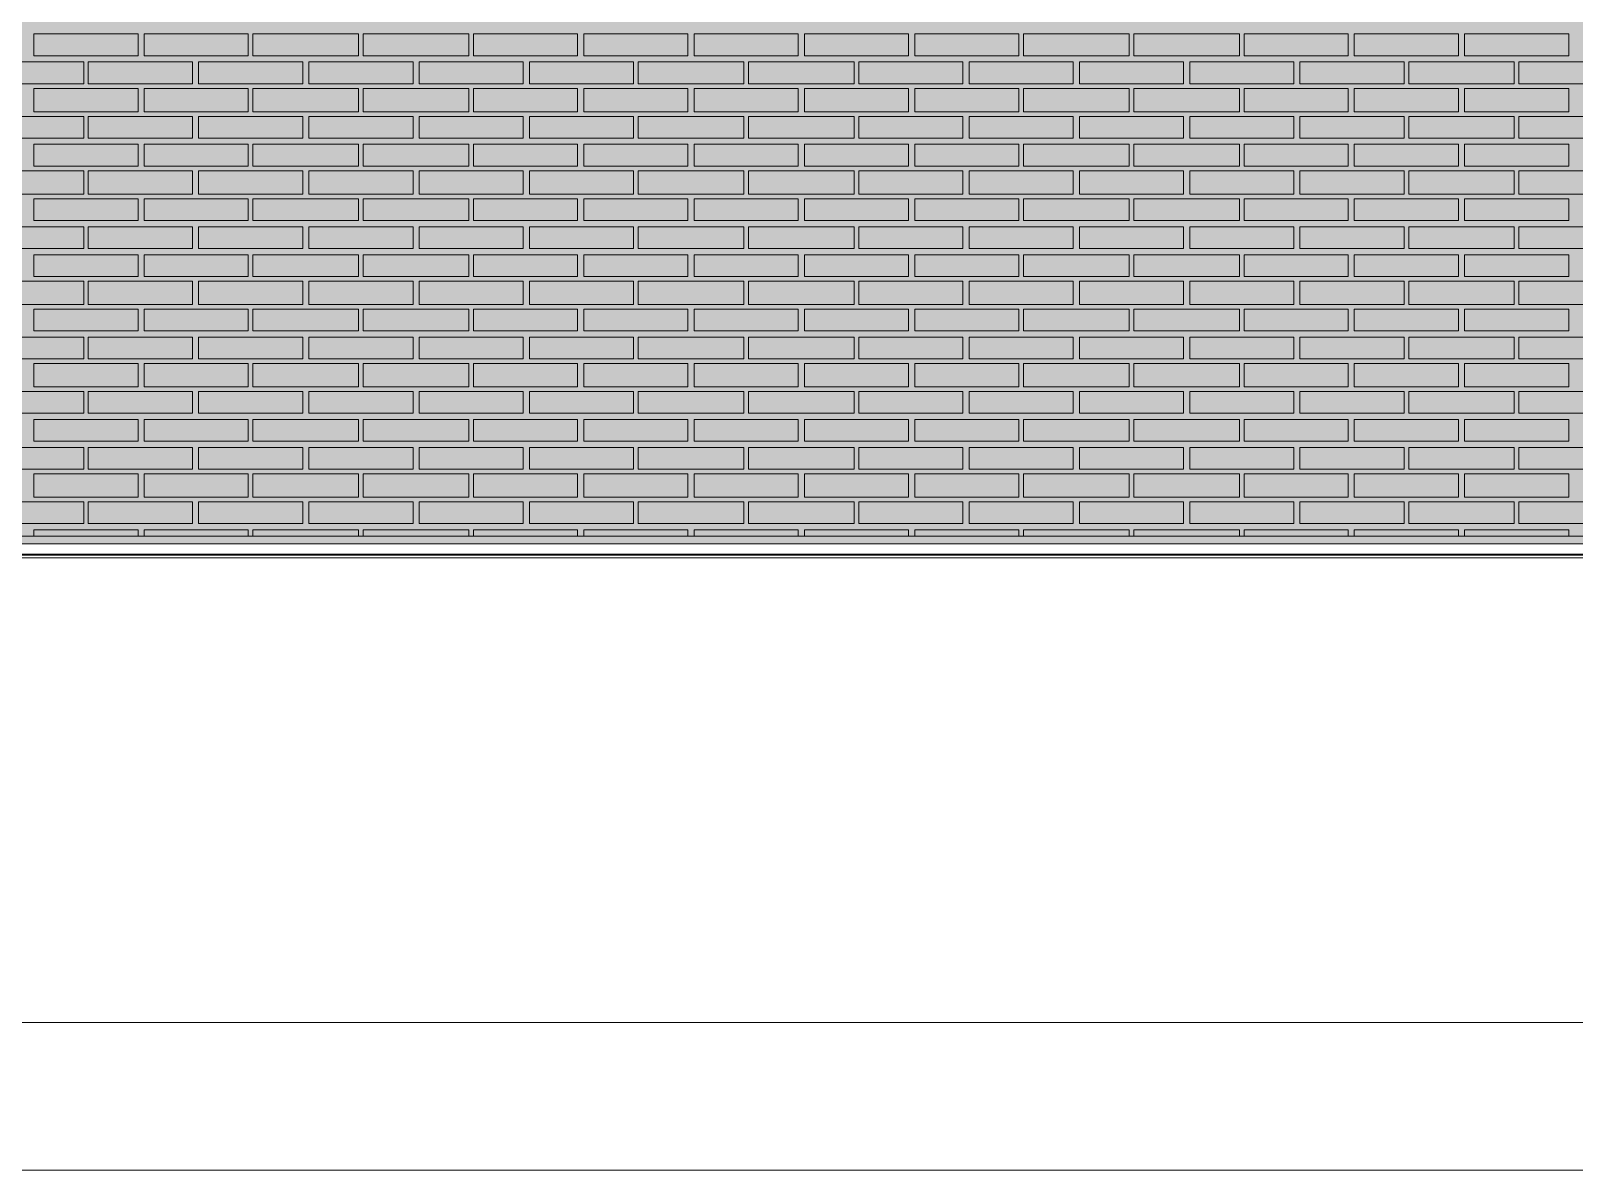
# Model space of a CAD drawing. Header units: millimetres. Extents: x -28928 to 100580, y -22867 to 36490.
# Drawn here: x 6767 to 10970, y -6439 to -3338 of the extents above; entities that cross this region are included whole.
import ezdxf

# ---------------------------------------------------------------- set-up
doc = ezdxf.new("R2010")
doc.units = ezdxf.units.MM
doc.layers.add('PDF _Геометрия', color=7, linetype='Continuous', true_color=0x8f8e8d)
doc.layers.add('PDF _Сплошная заливка', color=7, linetype='Continuous', true_color=0xffffff)

msp = doc.modelspace()

# ---------------------------------------------------------------- hatches: boundary and pattern name
at = {"layer": 'PDF _Сплошная заливка', "true_color": 0xdcd6cf, "transparency": 33554559}
msp.add_hatch(color=254, dxfattribs=at).paths.add_polyline_path([(29465.3, 1544.1), (29486.4, 1544.1), (29486.4, 9028.4), (4952.2, 9028.4), (4952.2, -4713.2), (29465.3, -4713.2)])
at = {"layer": 'PDF _Сплошная заливка', "true_color": 0xa48f7a, "transparency": 33554559}
h = msp.add_hatch(color=252, dxfattribs=at)
h.paths.add_polyline_path([(-7486.3, -4734.3), (-7486.3, -4713.2), (-9576.3, -4713.2), (-9576.3, -4734.3)])
h.paths.add_polyline_path([(-7168.9, -4713.2), (-7168.9, -4734.3), (45263, -4734.3), (45263, -4713.2)])

# ---------------------------------------------------------------- linework, layer by layer
at = {"layer": 'PDF _Геометрия', "color": 7, "lineweight": 9}
for points in [[(45263, -4713.2), (-7168.9, -4713.2), (4931.1, -4713.2), (-7168.9, -4713.2), (4931.1, -4713.2), (4931.1, 9028.4), (4931.1, -4764)], [(4952.2, -4764), (4952.2, 9028.4), (4952.2, -4713.2), (29465.3, -4713.2), (4952.2, -4713.2), (29465.3, -4713.2), (29465.3, 1531.4), (29465.3, -4764)], [(-7168.9, -4734.3), (45263, -4734.3), (45263, -4713.2), (29486.4, -4713.2), (29486.4, -5491.6), (29486.4, -5610.1)], [(-23144.3, -4772.4), (84689.5, -4772.4)], [(82087.6, -6037.4), (56081.1, -6037.4), (29799.5, -6037.4), (29351.1, -6037.4), (5066.4, -6037.4), (4816.8, -6037.4), (-21587.4, -6037.4)], [(82417.6, -6439.3), (-21938.6, -6439.3)]]:
    msp.add_lwpolyline(points, dxfattribs=at)
at = {"layer": 'PDF _Геометрия', "lineweight": 9}
for points in [[(7059.1, -3405.9), (6915.3, -3405.9), (6775.7, -3405.9), (6775.7, -3346.6), (6915.3, -3346.6), (7059.1, -3346.6)], [(7359.5, -3405.9), (7215.7, -3405.9), (7076.1, -3405.9), (7076.1, -3346.6), (7215.7, -3346.6), (7359.5, -3346.6)], [(7659.9, -3405.9), (7516.1, -3405.9), (7372.2, -3405.9), (7372.2, -3346.6), (7516.1, -3346.6), (7659.9, -3346.6)], [(7960.3, -3405.9), (7816.4, -3405.9), (7672.6, -3405.9), (7672.6, -3346.6), (7816.4, -3346.6), (7960.3, -3346.6)], [(8256.4, -3405.9), (8116.8, -3405.9), (7973, -3405.9), (7973, -3346.6), (8116.8, -3346.6), (8256.4, -3346.6)], [(8556.8, -3405.9), (8417.2, -3405.9), (8273.4, -3405.9), (8273.4, -3346.6), (8417.2, -3346.6), (8556.8, -3346.6)], [(8857.2, -3405.9), (8713.4, -3405.9), (8573.7, -3405.9), (8573.7, -3346.6), (8713.4, -3346.6), (8857.2, -3346.6)], [(9157.6, -3405.9), (9013.7, -3405.9), (8874.1, -3405.9), (8874.1, -3346.6), (9013.7, -3346.6), (9157.6, -3346.6)], [(9458, -3405.9), (9314.1, -3405.9), (9174.5, -3405.9), (9174.5, -3346.6), (9314.1, -3346.6), (9458, -3346.6)], [(9758.4, -3405.9), (9614.5, -3405.9), (9470.7, -3405.9), (9470.7, -3346.6), (9614.5, -3346.6), (9758.4, -3346.6)], [(10058.7, -3405.9), (9914.9, -3405.9), (9771.1, -3405.9), (9771.1, -3346.6), (9914.9, -3346.6), (10058.7, -3346.6)], [(10354.9, -3405.9), (10215.3, -3405.9), (10071.4, -3405.9), (10071.4, -3346.6), (10215.3, -3346.6), (10354.9, -3346.6)], [(10655.3, -3405.9), (10515.7, -3405.9), (10371.8, -3405.9), (10371.8, -3346.6), (10515.7, -3346.6), (10655.3, -3346.6)], [(10955.7, -3405.9), (10816.1, -3405.9), (10672.2, -3405.9), (10672.2, -3346.6), (10816.1, -3346.6), (10955.7, -3346.6)], [(6911.1, -3422.8), (6911.1, -3482), (6623.4, -3482), (6623.4, -3422.8)], [(7207.2, -3422.8), (7207.2, -3482), (6923.7, -3482), (6923.7, -3422.8)], [(7507.6, -3422.8), (7507.6, -3482), (7224.1, -3482), (7224.1, -3422.8)], [(7808, -3422.8), (7808, -3482), (7524.5, -3482), (7524.5, -3422.8)], [(8108.4, -3422.8), (8108.4, -3482), (7824.9, -3482), (7824.9, -3422.8)], [(8408.7, -3422.8), (8408.7, -3482), (8125.3, -3482), (8125.3, -3422.8)], [(8709.1, -3422.8), (8709.1, -3482), (8421.4, -3482), (8421.4, -3422.8)], [(9009.5, -3422.8), (9009.5, -3482), (8721.8, -3482), (8721.8, -3422.8)], [(9305.7, -3422.8), (9305.7, -3482), (9022.2, -3482), (9022.2, -3422.8)], [(9606.1, -3422.8), (9606.1, -3482), (9322.6, -3482), (9322.6, -3422.8)], [(9906.4, -3422.8), (9906.4, -3482), (9623, -3482), (9623, -3422.8)], [(10206.8, -3422.8), (10206.8, -3482), (9923.4, -3482), (9923.4, -3422.8)], [(10507.2, -3422.8), (10507.2, -3482), (10223.7, -3482), (10223.7, -3422.8)], [(10807.6, -3422.8), (10807.6, -3482), (10519.9, -3482), (10519.9, -3422.8)], [(11108, -3422.8), (11108, -3482), (10820.3, -3482), (10820.3, -3422.8)], [(7059.1, -3558.2), (6915.3, -3558.2), (6775.7, -3558.2), (6775.7, -3494.7), (6915.3, -3494.7), (7059.1, -3494.7)], [(7359.5, -3558.2), (7215.7, -3558.2), (7076.1, -3558.2), (7076.1, -3494.7), (7215.7, -3494.7), (7359.5, -3494.7)], [(7659.9, -3558.2), (7516.1, -3558.2), (7372.2, -3558.2), (7372.2, -3494.7), (7516.1, -3494.7), (7659.9, -3494.7)], [(7960.3, -3558.2), (7816.4, -3558.2), (7672.6, -3558.2), (7672.6, -3494.7), (7816.4, -3494.7), (7960.3, -3494.7)], [(8256.4, -3558.2), (8116.8, -3558.2), (7973, -3558.2), (7973, -3494.7), (8116.8, -3494.7), (8256.4, -3494.7)], [(8556.8, -3558.2), (8417.2, -3558.2), (8273.4, -3558.2), (8273.4, -3494.7), (8417.2, -3494.7), (8556.8, -3494.7)], [(8857.2, -3558.2), (8713.4, -3558.2), (8573.7, -3558.2), (8573.7, -3494.7), (8713.4, -3494.7), (8857.2, -3494.7)], [(9157.6, -3558.2), (9013.7, -3558.2), (8874.1, -3558.2), (8874.1, -3494.7), (9013.7, -3494.7), (9157.6, -3494.7)], [(9458, -3558.2), (9314.1, -3558.2), (9174.5, -3558.2), (9174.5, -3494.7), (9314.1, -3494.7), (9458, -3494.7)], [(9758.4, -3558.2), (9614.5, -3558.2), (9470.7, -3558.2), (9470.7, -3494.7), (9614.5, -3494.7), (9758.4, -3494.7)], [(10058.7, -3558.2), (9914.9, -3558.2), (9771.1, -3558.2), (9771.1, -3494.7), (9914.9, -3494.7), (10058.7, -3494.7)], [(10354.9, -3558.2), (10215.3, -3558.2), (10071.4, -3558.2), (10071.4, -3494.7), (10215.3, -3494.7), (10354.9, -3494.7)], [(10655.3, -3558.2), (10515.7, -3558.2), (10371.8, -3558.2), (10371.8, -3494.7), (10515.7, -3494.7), (10655.3, -3494.7)], [(10955.7, -3558.2), (10816.1, -3558.2), (10672.2, -3558.2), (10672.2, -3494.7), (10816.1, -3494.7), (10955.7, -3494.7)], [(6911.1, -3570.9), (6911.1, -3630.1), (6623.4, -3630.1), (6623.4, -3570.9)], [(7207.2, -3570.9), (7207.2, -3630.1), (6923.7, -3630.1), (6923.7, -3570.9)], [(7507.6, -3570.9), (7507.6, -3630.1), (7224.1, -3630.1), (7224.1, -3570.9)], [(7808, -3570.9), (7808, -3630.1), (7524.5, -3630.1), (7524.5, -3570.9)], [(8108.4, -3570.9), (8108.4, -3630.1), (7824.9, -3630.1), (7824.9, -3570.9)], [(8408.7, -3570.9), (8408.7, -3630.1), (8125.3, -3630.1), (8125.3, -3570.9)], [(8709.1, -3570.9), (8709.1, -3630.1), (8421.4, -3630.1), (8421.4, -3570.9)], [(9009.5, -3570.9), (9009.5, -3630.1), (8721.8, -3630.1), (8721.8, -3570.9)], [(9305.7, -3570.9), (9305.7, -3630.1), (9022.2, -3630.1), (9022.2, -3570.9)], [(9606.1, -3570.9), (9606.1, -3630.1), (9322.6, -3630.1), (9322.6, -3570.9)], [(9906.4, -3570.9), (9906.4, -3630.1), (9623, -3630.1), (9623, -3570.9)], [(10206.8, -3570.9), (10206.8, -3630.1), (9923.4, -3630.1), (9923.4, -3570.9)], [(10507.2, -3570.9), (10507.2, -3630.1), (10223.7, -3630.1), (10223.7, -3570.9)], [(10807.6, -3570.9), (10807.6, -3630.1), (10519.9, -3630.1), (10519.9, -3570.9)], [(11108, -3570.9), (11108, -3630.1), (10820.3, -3630.1), (10820.3, -3570.9)], [(7059.1, -3706.3), (6915.3, -3706.3), (6775.7, -3706.3), (6775.7, -3647), (6915.3, -3647), (7059.1, -3647)], [(7359.5, -3706.3), (7215.7, -3706.3), (7076.1, -3706.3), (7076.1, -3647), (7215.7, -3647), (7359.5, -3647)], [(7659.9, -3706.3), (7516.1, -3706.3), (7372.2, -3706.3), (7372.2, -3647), (7516.1, -3647), (7659.9, -3647)], [(7960.3, -3706.3), (7816.4, -3706.3), (7672.6, -3706.3), (7672.6, -3647), (7816.4, -3647), (7960.3, -3647)], [(8256.4, -3706.3), (8116.8, -3706.3), (7973, -3706.3), (7973, -3647), (8116.8, -3647), (8256.4, -3647)], [(8556.8, -3706.3), (8417.2, -3706.3), (8273.4, -3706.3), (8273.4, -3647), (8417.2, -3647), (8556.8, -3647)], [(8857.2, -3706.3), (8713.4, -3706.3), (8573.7, -3706.3), (8573.7, -3647), (8713.4, -3647), (8857.2, -3647)], [(9157.6, -3706.3), (9013.7, -3706.3), (8874.1, -3706.3), (8874.1, -3647), (9013.7, -3647), (9157.6, -3647)], [(9458, -3706.3), (9314.1, -3706.3), (9174.5, -3706.3), (9174.5, -3647), (9314.1, -3647), (9458, -3647)], [(9758.4, -3706.3), (9614.5, -3706.3), (9470.7, -3706.3), (9470.7, -3647), (9614.5, -3647), (9758.4, -3647)], [(10058.7, -3706.3), (9914.9, -3706.3), (9771.1, -3706.3), (9771.1, -3647), (9914.9, -3647), (10058.7, -3647)], [(10354.9, -3706.3), (10215.3, -3706.3), (10071.4, -3706.3), (10071.4, -3647), (10215.3, -3647), (10354.9, -3647)], [(10655.3, -3706.3), (10515.7, -3706.3), (10371.8, -3706.3), (10371.8, -3647), (10515.7, -3647), (10655.3, -3647)], [(10955.7, -3706.3), (10816.1, -3706.3), (10672.2, -3706.3), (10672.2, -3647), (10816.1, -3647), (10955.7, -3647)], [(6911.1, -3719), (6911.1, -3782.4), (6623.4, -3782.4), (6623.4, -3719)], [(7207.2, -3719), (7207.2, -3782.4), (6923.7, -3782.4), (6923.7, -3719)], [(7507.6, -3719), (7507.6, -3782.4), (7224.1, -3782.4), (7224.1, -3719)], [(7808, -3719), (7808, -3782.4), (7524.5, -3782.4), (7524.5, -3719)], [(8108.4, -3719), (8108.4, -3782.4), (7824.9, -3782.4), (7824.9, -3719)], [(8408.7, -3719), (8408.7, -3782.4), (8125.3, -3782.4), (8125.3, -3719)], [(8709.1, -3719), (8709.1, -3782.4), (8421.4, -3782.4), (8421.4, -3719)], [(9009.5, -3719), (9009.5, -3782.4), (8721.8, -3782.4), (8721.8, -3719)], [(9305.7, -3719), (9305.7, -3782.4), (9022.2, -3782.4), (9022.2, -3719)], [(9606.1, -3719), (9606.1, -3782.4), (9322.6, -3782.4), (9322.6, -3719)], [(9906.4, -3719), (9906.4, -3782.4), (9623, -3782.4), (9623, -3719)], [(10206.8, -3719), (10206.8, -3782.4), (9923.4, -3782.4), (9923.4, -3719)], [(10507.2, -3719), (10507.2, -3782.4), (10223.7, -3782.4), (10223.7, -3719)], [(10807.6, -3719), (10807.6, -3782.4), (10519.9, -3782.4), (10519.9, -3719)], [(11108, -3719), (11108, -3782.4), (10820.3, -3782.4), (10820.3, -3719)], [(7059.1, -3854.3), (6915.3, -3854.3), (6775.7, -3854.3), (6775.7, -3795.1), (6915.3, -3795.1), (7059.1, -3795.1)], [(7359.5, -3854.3), (7215.7, -3854.3), (7076.1, -3854.3), (7076.1, -3795.1), (7215.7, -3795.1), (7359.5, -3795.1)], [(7659.9, -3854.3), (7516.1, -3854.3), (7372.2, -3854.3), (7372.2, -3795.1), (7516.1, -3795.1), (7659.9, -3795.1)], [(7960.3, -3854.3), (7816.4, -3854.3), (7672.6, -3854.3), (7672.6, -3795.1), (7816.4, -3795.1), (7960.3, -3795.1)], [(8256.4, -3854.3), (8116.8, -3854.3), (7973, -3854.3), (7973, -3795.1), (8116.8, -3795.1), (8256.4, -3795.1)], [(8556.8, -3854.3), (8417.2, -3854.3), (8273.4, -3854.3), (8273.4, -3795.1), (8417.2, -3795.1), (8556.8, -3795.1)], [(8857.2, -3854.3), (8713.4, -3854.3), (8573.7, -3854.3), (8573.7, -3795.1), (8713.4, -3795.1), (8857.2, -3795.1)], [(9157.6, -3854.3), (9013.7, -3854.3), (8874.1, -3854.3), (8874.1, -3795.1), (9013.7, -3795.1), (9157.6, -3795.1)], [(9458, -3854.3), (9314.1, -3854.3), (9174.5, -3854.3), (9174.5, -3795.1), (9314.1, -3795.1), (9458, -3795.1)], [(9758.4, -3854.3), (9614.5, -3854.3), (9470.7, -3854.3), (9470.7, -3795.1), (9614.5, -3795.1), (9758.4, -3795.1)], [(10058.7, -3854.3), (9914.9, -3854.3), (9771.1, -3854.3), (9771.1, -3795.1), (9914.9, -3795.1), (10058.7, -3795.1)], [(10354.9, -3854.3), (10215.3, -3854.3), (10071.4, -3854.3), (10071.4, -3795.1), (10215.3, -3795.1), (10354.9, -3795.1)], [(10655.3, -3854.3), (10515.7, -3854.3), (10371.8, -3854.3), (10371.8, -3795.1), (10515.7, -3795.1), (10655.3, -3795.1)], [(10955.7, -3854.3), (10816.1, -3854.3), (10672.2, -3854.3), (10672.2, -3795.1), (10816.1, -3795.1), (10955.7, -3795.1)], [(6911.1, -3871.3), (6911.1, -3930.5), (6623.4, -3930.5), (6623.4, -3871.3)], [(7207.2, -3871.3), (7207.2, -3930.5), (6923.7, -3930.5), (6923.7, -3871.3)], [(7507.6, -3871.3), (7507.6, -3930.5), (7224.1, -3930.5), (7224.1, -3871.3)], [(7808, -3871.3), (7808, -3930.5), (7524.5, -3930.5), (7524.5, -3871.3)], [(8108.4, -3871.3), (8108.4, -3930.5), (7824.9, -3930.5), (7824.9, -3871.3)], [(8408.7, -3871.3), (8408.7, -3930.5), (8125.3, -3930.5), (8125.3, -3871.3)], [(8709.1, -3871.3), (8709.1, -3930.5), (8421.4, -3930.5), (8421.4, -3871.3)], [(9009.5, -3871.3), (9009.5, -3930.5), (8721.8, -3930.5), (8721.8, -3871.3)], [(9305.7, -3871.3), (9305.7, -3930.5), (9022.2, -3930.5), (9022.2, -3871.3)], [(9606.1, -3871.3), (9606.1, -3930.5), (9322.6, -3930.5), (9322.6, -3871.3)], [(9906.4, -3871.3), (9906.4, -3930.5), (9623, -3930.5), (9623, -3871.3)], [(10206.8, -3871.3), (10206.8, -3930.5), (9923.4, -3930.5), (9923.4, -3871.3)], [(10507.2, -3871.3), (10507.2, -3930.5), (10223.7, -3930.5), (10223.7, -3871.3)], [(10807.6, -3871.3), (10807.6, -3930.5), (10519.9, -3930.5), (10519.9, -3871.3)], [(11108, -3871.3), (11108, -3930.5), (10820.3, -3930.5), (10820.3, -3871.3)], [(7059.1, -4006.6), (6915.3, -4006.6), (6775.7, -4006.6), (6775.7, -3947.4), (6915.3, -3947.4), (7059.1, -3947.4)], [(7359.5, -4006.6), (7215.7, -4006.6), (7076.1, -4006.6), (7076.1, -3947.4), (7215.7, -3947.4), (7359.5, -3947.4)], [(7659.9, -4006.6), (7516.1, -4006.6), (7372.2, -4006.6), (7372.2, -3947.4), (7516.1, -3947.4), (7659.9, -3947.4)], [(7960.3, -4006.6), (7816.4, -4006.6), (7672.6, -4006.6), (7672.6, -3947.4), (7816.4, -3947.4), (7960.3, -3947.4)], [(8256.4, -4006.6), (8116.8, -4006.6), (7973, -4006.6), (7973, -3947.4), (8116.8, -3947.4), (8256.4, -3947.4)], [(8556.8, -4006.6), (8417.2, -4006.6), (8273.4, -4006.6), (8273.4, -3947.4), (8417.2, -3947.4), (8556.8, -3947.4)], [(8857.2, -4006.6), (8713.4, -4006.6), (8573.7, -4006.6), (8573.7, -3947.4), (8713.4, -3947.4), (8857.2, -3947.4)], [(9157.6, -4006.6), (9013.7, -4006.6), (8874.1, -4006.6), (8874.1, -3947.4), (9013.7, -3947.4), (9157.6, -3947.4)], [(9458, -4006.6), (9314.1, -4006.6), (9174.5, -4006.6), (9174.5, -3947.4), (9314.1, -3947.4), (9458, -3947.4)], [(9758.4, -4006.6), (9614.5, -4006.6), (9470.7, -4006.6), (9470.7, -3947.4), (9614.5, -3947.4), (9758.4, -3947.4)], [(10058.7, -4006.6), (9914.9, -4006.6), (9771.1, -4006.6), (9771.1, -3947.4), (9914.9, -3947.4), (10058.7, -3947.4)], [(10354.9, -4006.6), (10215.3, -4006.6), (10071.4, -4006.6), (10071.4, -3947.4), (10215.3, -3947.4), (10354.9, -3947.4)], [(10655.3, -4006.6), (10515.7, -4006.6), (10371.8, -4006.6), (10371.8, -3947.4), (10515.7, -3947.4), (10655.3, -3947.4)], [(10955.7, -4006.6), (10816.1, -4006.6), (10672.2, -4006.6), (10672.2, -3947.4), (10816.1, -3947.4), (10955.7, -3947.4)], [(6911.1, -4019.3), (6911.1, -4082.8), (6623.4, -4082.8), (6623.4, -4019.3)], [(7207.2, -4019.3), (7207.2, -4082.8), (6923.7, -4082.8), (6923.7, -4019.3)], [(7507.6, -4019.3), (7507.6, -4082.8), (7224.1, -4082.8), (7224.1, -4019.3)], [(7808, -4019.3), (7808, -4082.8), (7524.5, -4082.8), (7524.5, -4019.3)], [(8108.4, -4019.3), (8108.4, -4082.8), (7824.9, -4082.8), (7824.9, -4019.3)], [(8408.7, -4019.3), (8408.7, -4082.8), (8125.3, -4082.8), (8125.3, -4019.3)], [(8709.1, -4019.3), (8709.1, -4082.8), (8421.4, -4082.8), (8421.4, -4019.3)], [(9009.5, -4019.3), (9009.5, -4082.8), (8721.8, -4082.8), (8721.8, -4019.3)], [(9305.7, -4019.3), (9305.7, -4082.8), (9022.2, -4082.8), (9022.2, -4019.3)], [(9606.1, -4019.3), (9606.1, -4082.8), (9322.6, -4082.8), (9322.6, -4019.3)], [(9906.4, -4019.3), (9906.4, -4082.8), (9623, -4082.8), (9623, -4019.3)], [(10206.8, -4019.3), (10206.8, -4082.8), (9923.4, -4082.8), (9923.4, -4019.3)], [(10507.2, -4019.3), (10507.2, -4082.8), (10223.7, -4082.8), (10223.7, -4019.3)], [(10807.6, -4019.3), (10807.6, -4082.8), (10519.9, -4082.8), (10519.9, -4019.3)], [(11108, -4019.3), (11108, -4082.8), (10820.3, -4082.8), (10820.3, -4019.3)], [(7059.1, -4154.7), (6915.3, -4154.7), (6775.7, -4154.7), (6775.7, -4095.5), (6915.3, -4095.5), (7059.1, -4095.5)], [(7359.5, -4154.7), (7215.7, -4154.7), (7076.1, -4154.7), (7076.1, -4095.5), (7215.7, -4095.5), (7359.5, -4095.5)], [(7659.9, -4154.7), (7516.1, -4154.7), (7372.2, -4154.7), (7372.2, -4095.5), (7516.1, -4095.5), (7659.9, -4095.5)], [(7960.3, -4154.7), (7816.4, -4154.7), (7672.6, -4154.7), (7672.6, -4095.5), (7816.4, -4095.5), (7960.3, -4095.5)], [(8256.4, -4154.7), (8116.8, -4154.7), (7973, -4154.7), (7973, -4095.5), (8116.8, -4095.5), (8256.4, -4095.5)], [(8556.8, -4154.7), (8417.2, -4154.7), (8273.4, -4154.7), (8273.4, -4095.5), (8417.2, -4095.5), (8556.8, -4095.5)], [(8857.2, -4154.7), (8713.4, -4154.7), (8573.7, -4154.7), (8573.7, -4095.5), (8713.4, -4095.5), (8857.2, -4095.5)], [(9157.6, -4154.7), (9013.7, -4154.7), (8874.1, -4154.7), (8874.1, -4095.5), (9013.7, -4095.5), (9157.6, -4095.5)], [(9458, -4154.7), (9314.1, -4154.7), (9174.5, -4154.7), (9174.5, -4095.5), (9314.1, -4095.5), (9458, -4095.5)], [(9758.4, -4154.7), (9614.5, -4154.7), (9470.7, -4154.7), (9470.7, -4095.5), (9614.5, -4095.5), (9758.4, -4095.5)], [(10058.7, -4154.7), (9914.9, -4154.7), (9771.1, -4154.7), (9771.1, -4095.5), (9914.9, -4095.5), (10058.7, -4095.5)], [(10354.9, -4154.7), (10215.3, -4154.7), (10071.4, -4154.7), (10071.4, -4095.5), (10215.3, -4095.5), (10354.9, -4095.5)], [(10655.3, -4154.7), (10515.7, -4154.7), (10371.8, -4154.7), (10371.8, -4095.5), (10515.7, -4095.5), (10655.3, -4095.5)], [(10955.7, -4154.7), (10816.1, -4154.7), (10672.2, -4154.7), (10672.2, -4095.5), (10816.1, -4095.5), (10955.7, -4095.5)], [(6911.1, -4171.6), (6911.1, -4230.9), (6623.4, -4230.9), (6623.4, -4171.6)], [(7207.2, -4171.6), (7207.2, -4230.9), (6923.7, -4230.9), (6923.7, -4171.6)], [(7507.6, -4171.6), (7507.6, -4230.9), (7224.1, -4230.9), (7224.1, -4171.6)], [(7808, -4171.6), (7808, -4230.9), (7524.5, -4230.9), (7524.5, -4171.6)], [(8108.4, -4171.6), (8108.4, -4230.9), (7824.9, -4230.9), (7824.9, -4171.6)], [(8408.7, -4171.6), (8408.7, -4230.9), (8125.3, -4230.9), (8125.3, -4171.6)], [(8709.1, -4171.6), (8709.1, -4230.9), (8421.4, -4230.9), (8421.4, -4171.6)], [(9009.5, -4171.6), (9009.5, -4230.9), (8721.8, -4230.9), (8721.8, -4171.6)], [(9305.7, -4171.6), (9305.7, -4230.9), (9022.2, -4230.9), (9022.2, -4171.6)], [(9606.1, -4171.6), (9606.1, -4230.9), (9322.6, -4230.9), (9322.6, -4171.6)], [(9906.4, -4171.6), (9906.4, -4230.9), (9623, -4230.9), (9623, -4171.6)], [(10206.8, -4171.6), (10206.8, -4230.9), (9923.4, -4230.9), (9923.4, -4171.6)], [(10507.2, -4171.6), (10507.2, -4230.9), (10223.7, -4230.9), (10223.7, -4171.6)], [(10807.6, -4171.6), (10807.6, -4230.9), (10519.9, -4230.9), (10519.9, -4171.6)], [(11108, -4171.6), (11108, -4230.9), (10820.3, -4230.9), (10820.3, -4171.6)], [(7059.1, -4307), (6915.3, -4307), (6775.7, -4307), (6775.7, -4243.6), (6915.3, -4243.6), (7059.1, -4243.6)], [(7359.5, -4307), (7215.7, -4307), (7076.1, -4307), (7076.1, -4243.6), (7215.7, -4243.6), (7359.5, -4243.6)], [(7659.9, -4307), (7516.1, -4307), (7372.2, -4307), (7372.2, -4243.6), (7516.1, -4243.6), (7659.9, -4243.6)], [(7960.3, -4307), (7816.4, -4307), (7672.6, -4307), (7672.6, -4243.6), (7816.4, -4243.6), (7960.3, -4243.6)], [(8256.4, -4307), (8116.8, -4307), (7973, -4307), (7973, -4243.6), (8116.8, -4243.6), (8256.4, -4243.6)], [(8556.8, -4307), (8417.2, -4307), (8273.4, -4307), (8273.4, -4243.6), (8417.2, -4243.6), (8556.8, -4243.6)], [(8857.2, -4307), (8713.4, -4307), (8573.7, -4307), (8573.7, -4243.6), (8713.4, -4243.6), (8857.2, -4243.6)], [(9157.6, -4307), (9013.7, -4307), (8874.1, -4307), (8874.1, -4243.6), (9013.7, -4243.6), (9157.6, -4243.6)], [(9458, -4307), (9314.1, -4307), (9174.5, -4307), (9174.5, -4243.6), (9314.1, -4243.6), (9458, -4243.6)], [(9758.4, -4307), (9614.5, -4307), (9470.7, -4307), (9470.7, -4243.6), (9614.5, -4243.6), (9758.4, -4243.6)], [(10058.7, -4307), (9914.9, -4307), (9771.1, -4307), (9771.1, -4243.6), (9914.9, -4243.6), (10058.7, -4243.6)], [(10354.9, -4307), (10215.3, -4307), (10071.4, -4307), (10071.4, -4243.6), (10215.3, -4243.6), (10354.9, -4243.6)], [(10655.3, -4307), (10515.7, -4307), (10371.8, -4307), (10371.8, -4243.6), (10515.7, -4243.6), (10655.3, -4243.6)], [(10955.7, -4307), (10816.1, -4307), (10672.2, -4307), (10672.2, -4243.6), (10816.1, -4243.6), (10955.7, -4243.6)], [(6911.1, -4319.7), (6911.1, -4379), (6623.4, -4379), (6623.4, -4319.7)], [(7207.2, -4319.7), (7207.2, -4379), (6923.7, -4379), (6923.7, -4319.7)], [(7507.6, -4319.7), (7507.6, -4379), (7224.1, -4379), (7224.1, -4319.7)], [(7808, -4319.7), (7808, -4379), (7524.5, -4379), (7524.5, -4319.7)], [(8108.4, -4319.7), (8108.4, -4379), (7824.9, -4379), (7824.9, -4319.7)], [(8408.7, -4319.7), (8408.7, -4379), (8125.3, -4379), (8125.3, -4319.7)], [(8709.1, -4319.7), (8709.1, -4379), (8421.4, -4379), (8421.4, -4319.7)], [(9009.5, -4319.7), (9009.5, -4379), (8721.8, -4379), (8721.8, -4319.7)], [(9305.7, -4319.7), (9305.7, -4379), (9022.2, -4379), (9022.2, -4319.7)], [(9606.1, -4319.7), (9606.1, -4379), (9322.6, -4379), (9322.6, -4319.7)], [(9906.4, -4319.7), (9906.4, -4379), (9623, -4379), (9623, -4319.7)], [(10206.8, -4319.7), (10206.8, -4379), (9923.4, -4379), (9923.4, -4319.7)], [(10507.2, -4319.7), (10507.2, -4379), (10223.7, -4379), (10223.7, -4319.7)], [(10807.6, -4319.7), (10807.6, -4379), (10519.9, -4379), (10519.9, -4319.7)], [(11108, -4319.7), (11108, -4379), (10820.3, -4379), (10820.3, -4319.7)], [(7059.1, -4455.1), (6915.3, -4455.1), (6775.7, -4455.1), (6775.7, -4395.9), (6915.3, -4395.9), (7059.1, -4395.9)], [(7359.5, -4455.1), (7215.7, -4455.1), (7076.1, -4455.1), (7076.1, -4395.9), (7215.7, -4395.9), (7359.5, -4395.9)], [(7659.9, -4455.1), (7516.1, -4455.1), (7372.2, -4455.1), (7372.2, -4395.9), (7516.1, -4395.9), (7659.9, -4395.9)], [(7960.3, -4455.1), (7816.4, -4455.1), (7672.6, -4455.1), (7672.6, -4395.9), (7816.4, -4395.9), (7960.3, -4395.9)], [(8256.4, -4455.1), (8116.8, -4455.1), (7973, -4455.1), (7973, -4395.9), (8116.8, -4395.9), (8256.4, -4395.9)], [(8556.8, -4455.1), (8417.2, -4455.1), (8273.4, -4455.1), (8273.4, -4395.9), (8417.2, -4395.9), (8556.8, -4395.9)], [(8857.2, -4455.1), (8713.4, -4455.1), (8573.7, -4455.1), (8573.7, -4395.9), (8713.4, -4395.9), (8857.2, -4395.9)], [(9157.6, -4455.1), (9013.7, -4455.1), (8874.1, -4455.1), (8874.1, -4395.9), (9013.7, -4395.9), (9157.6, -4395.9)], [(9458, -4455.1), (9314.1, -4455.1), (9174.5, -4455.1), (9174.5, -4395.9), (9314.1, -4395.9), (9458, -4395.9)], [(9758.4, -4455.1), (9614.5, -4455.1), (9470.7, -4455.1), (9470.7, -4395.9), (9614.5, -4395.9), (9758.4, -4395.9)], [(10058.7, -4455.1), (9914.9, -4455.1), (9771.1, -4455.1), (9771.1, -4395.9), (9914.9, -4395.9), (10058.7, -4395.9)], [(10354.9, -4455.1), (10215.3, -4455.1), (10071.4, -4455.1), (10071.4, -4395.9), (10215.3, -4395.9), (10354.9, -4395.9)], [(10655.3, -4455.1), (10515.7, -4455.1), (10371.8, -4455.1), (10371.8, -4395.9), (10515.7, -4395.9), (10655.3, -4395.9)], [(10955.7, -4455.1), (10816.1, -4455.1), (10672.2, -4455.1), (10672.2, -4395.9), (10816.1, -4395.9), (10955.7, -4395.9)], [(6911.1, -4472), (6911.1, -4531.3), (6623.4, -4531.3), (6623.4, -4472)], [(7207.2, -4472), (7207.2, -4531.3), (6923.7, -4531.3), (6923.7, -4472)], [(7507.6, -4472), (7507.6, -4531.3), (7224.1, -4531.3), (7224.1, -4472)], [(7808, -4472), (7808, -4531.3), (7524.5, -4531.3), (7524.5, -4472)], [(8108.4, -4472), (8108.4, -4531.3), (7824.9, -4531.3), (7824.9, -4472)], [(8408.7, -4472), (8408.7, -4531.3), (8125.3, -4531.3), (8125.3, -4472)], [(8709.1, -4472), (8709.1, -4531.3), (8421.4, -4531.3), (8421.4, -4472)], [(9009.5, -4472), (9009.5, -4531.3), (8721.8, -4531.3), (8721.8, -4472)], [(9305.7, -4472), (9305.7, -4531.3), (9022.2, -4531.3), (9022.2, -4472)], [(9606.1, -4472), (9606.1, -4531.3), (9322.6, -4531.3), (9322.6, -4472)], [(9906.4, -4472), (9906.4, -4531.3), (9623, -4531.3), (9623, -4472)], [(10206.8, -4472), (10206.8, -4531.3), (9923.4, -4531.3), (9923.4, -4472)], [(10507.2, -4472), (10507.2, -4531.3), (10223.7, -4531.3), (10223.7, -4472)], [(10807.6, -4472), (10807.6, -4531.3), (10519.9, -4531.3), (10519.9, -4472)], [(11108, -4472), (11108, -4531.3), (10820.3, -4531.3), (10820.3, -4472)], [(7059.1, -4607.4), (6915.3, -4607.4), (6775.7, -4607.4), (6775.7, -4544), (6915.3, -4544), (7059.1, -4544)], [(7359.5, -4607.4), (7215.7, -4607.4), (7076.1, -4607.4), (7076.1, -4544), (7215.7, -4544), (7359.5, -4544)], [(7659.9, -4607.4), (7516.1, -4607.4), (7372.2, -4607.4), (7372.2, -4544), (7516.1, -4544), (7659.9, -4544)], [(7960.3, -4607.4), (7816.4, -4607.4), (7672.6, -4607.4), (7672.6, -4544), (7816.4, -4544), (7960.3, -4544)], [(8256.4, -4607.4), (8116.8, -4607.4), (7973, -4607.4), (7973, -4544), (8116.8, -4544), (8256.4, -4544)], [(8556.8, -4607.4), (8417.2, -4607.4), (8273.4, -4607.4), (8273.4, -4544), (8417.2, -4544), (8556.8, -4544)], [(8857.2, -4607.4), (8713.4, -4607.4), (8573.7, -4607.4), (8573.7, -4544), (8713.4, -4544), (8857.2, -4544)], [(9157.6, -4607.4), (9013.7, -4607.4), (8874.1, -4607.4), (8874.1, -4544), (9013.7, -4544), (9157.6, -4544)], [(9458, -4607.4), (9314.1, -4607.4), (9174.5, -4607.4), (9174.5, -4544), (9314.1, -4544), (9458, -4544)], [(9758.4, -4607.4), (9614.5, -4607.4), (9470.7, -4607.4), (9470.7, -4544), (9614.5, -4544), (9758.4, -4544)], [(10058.7, -4607.4), (9914.9, -4607.4), (9771.1, -4607.4), (9771.1, -4544), (9914.9, -4544), (10058.7, -4544)], [(10354.9, -4607.4), (10215.3, -4607.4), (10071.4, -4607.4), (10071.4, -4544), (10215.3, -4544), (10354.9, -4544)], [(10655.3, -4607.4), (10515.7, -4607.4), (10371.8, -4607.4), (10371.8, -4544), (10515.7, -4544), (10655.3, -4544)], [(10955.7, -4607.4), (10816.1, -4607.4), (10672.2, -4607.4), (10672.2, -4544), (10816.1, -4544), (10955.7, -4544)], [(6911.1, -4620.1), (6911.1, -4679.3), (6623.4, -4679.3), (6623.4, -4620.1)], [(7207.2, -4620.1), (7207.2, -4679.3), (6923.7, -4679.3), (6923.7, -4620.1)], [(7507.6, -4620.1), (7507.6, -4679.3), (7224.1, -4679.3), (7224.1, -4620.1)], [(7808, -4620.1), (7808, -4679.3), (7524.5, -4679.3), (7524.5, -4620.1)], [(8108.4, -4620.1), (8108.4, -4679.3), (7824.9, -4679.3), (7824.9, -4620.1)], [(8408.7, -4620.1), (8408.7, -4679.3), (8125.3, -4679.3), (8125.3, -4620.1)], [(8709.1, -4620.1), (8709.1, -4679.3), (8421.4, -4679.3), (8421.4, -4620.1)], [(9009.5, -4620.1), (9009.5, -4679.3), (8721.8, -4679.3), (8721.8, -4620.1)], [(9305.7, -4620.1), (9305.7, -4679.3), (9022.2, -4679.3), (9022.2, -4620.1)], [(9606.1, -4620.1), (9606.1, -4679.3), (9322.6, -4679.3), (9322.6, -4620.1)], [(9906.4, -4620.1), (9906.4, -4679.3), (9623, -4679.3), (9623, -4620.1)], [(10206.8, -4620.1), (10206.8, -4679.3), (9923.4, -4679.3), (9923.4, -4620.1)], [(10507.2, -4620.1), (10507.2, -4679.3), (10223.7, -4679.3), (10223.7, -4620.1)], [(10807.6, -4620.1), (10807.6, -4679.3), (10519.9, -4679.3), (10519.9, -4620.1)], [(11108, -4620.1), (11108, -4679.3), (10820.3, -4679.3), (10820.3, -4620.1)]]:
    msp.add_lwpolyline(points, close=True, dxfattribs=at)
for points in [[(6775.7, -4713.2), (6775.7, -4696.3), (6915.3, -4696.3), (7059.1, -4696.3), (7059.1, -4713.2)], [(7076.1, -4713.2), (7076.1, -4696.3), (7215.7, -4696.3), (7359.5, -4696.3), (7359.5, -4713.2)], [(7372.2, -4713.2), (7372.2, -4696.3), (7516.1, -4696.3), (7659.9, -4696.3), (7659.9, -4713.2)], [(7672.6, -4713.2), (7672.6, -4696.3), (7816.4, -4696.3), (7960.3, -4696.3), (7960.3, -4713.2)], [(7973, -4713.2), (7973, -4696.3), (8116.8, -4696.3), (8256.4, -4696.3), (8256.4, -4713.2)], [(8273.4, -4713.2), (8273.4, -4696.3), (8417.2, -4696.3), (8556.8, -4696.3), (8556.8, -4713.2)], [(8573.7, -4713.2), (8573.7, -4696.3), (8713.4, -4696.3), (8857.2, -4696.3), (8857.2, -4713.2)], [(8874.1, -4713.2), (8874.1, -4696.3), (9013.7, -4696.3), (9157.6, -4696.3), (9157.6, -4713.2)], [(9174.5, -4713.2), (9174.5, -4696.3), (9314.1, -4696.3), (9458, -4696.3), (9458, -4713.2)], [(9470.7, -4713.2), (9470.7, -4696.3), (9614.5, -4696.3), (9758.4, -4696.3), (9758.4, -4713.2)], [(9771.1, -4713.2), (9771.1, -4696.3), (9914.9, -4696.3), (10058.7, -4696.3), (10058.7, -4713.2)], [(10071.4, -4713.2), (10071.4, -4696.3), (10215.3, -4696.3), (10354.9, -4696.3), (10354.9, -4713.2)], [(10371.8, -4713.2), (10371.8, -4696.3), (10515.7, -4696.3), (10655.3, -4696.3), (10655.3, -4713.2)], [(10672.2, -4713.2), (10672.2, -4696.3), (10816.1, -4696.3), (10955.7, -4696.3), (10955.7, -4713.2)]]:
    msp.add_lwpolyline(points, dxfattribs=at)
at = {"layer": 'PDF _Геометрия', "color": 7, "lineweight": 40}
msp.add_lwpolyline([(82954.9, -4764), (-22513.9, -4764)], dxfattribs=at)

doc.saveas('drawing.dxf')
